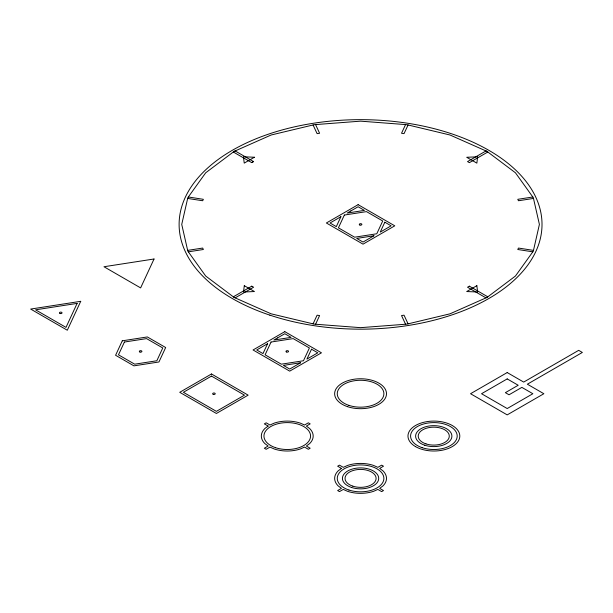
<?xml version="1.0" encoding="UTF-8"?>
<svg xmlns="http://www.w3.org/2000/svg" width="613" height="613" viewBox="0 0 613 613"><rect width="100%" height="100%" fill="white"/><g stroke="black" fill="none" stroke-linecap="round" stroke-linejoin="round"><path stroke-width="0.92" d="M313.074 323.856L317.105 315.182L319.603 315.565L315.58 324.239M405.561 124.585L401.53 133.259L404.036 133.642L408.066 124.968M233.599 151.794L205.7 172.789L187.831 197.685L181.739 224.412L187.831 251.131L205.7 276.034L234.12 297.42L271.153 313.825L314.285 324.139L360.567 327.656L406.856 324.139L449.988 313.825L487.021 297.42L515.441 276.034L533.31 251.131L539.402 224.412L533.31 197.685L515.441 172.789L487.021 151.403L449.988 134.998L406.856 124.684L360.567 121.159L314.285 124.684L271.153 134.998L234.787 151.105M251.636 162.575L253.468 161.518M187.662 250.388L202.681 248.058L203.355 249.506L188.329 251.828M532.812 196.988L517.786 199.317L518.46 200.757L533.479 198.436M188.329 196.988L203.355 199.317L202.681 200.757L187.662 198.436M533.479 250.388L518.46 248.058L517.786 249.506L532.812 251.828M315.58 124.585L319.603 133.259L317.105 133.642L313.074 124.968M408.066 323.856L404.036 315.182L401.53 315.565L405.561 324.239M244.288 285.681L243.499 292.003L254.449 291.543L244.288 285.681M477.642 156.821L476.853 163.142L466.692 157.273L477.642 156.821M77.123 303.397L65.989 327.388L35.569 309.826L77.123 303.397M80.724 301.32L67.307 330.231L30.65 309.067L80.724 301.32M154.039 258.993L140.622 287.903L103.965 266.739L154.039 258.993M122.293 340.813L115.589 355.272L133.918 365.854L158.951 361.976L165.663 347.525L147.335 336.943L122.293 340.813M124.408 342.039L118.478 354.82L134.691 364.183L156.836 360.758L162.767 347.969L146.561 338.614L124.408 342.039M267.59 343.694L262.992 353.601L256.717 349.977L267.59 343.694M271.046 342.039L265.107 354.82L281.321 364.183L303.466 360.758L309.404 347.969L293.19 338.614L271.046 342.039M340.905 216.711L336.307 226.618L330.032 222.994L340.905 216.711M344.36 215.048L338.422 227.837L354.636 237.2L376.78 233.768L382.719 220.986L366.505 211.623L344.36 215.048M311.519 349.195L306.921 359.095L317.795 352.812L311.519 349.195M384.834 222.205L380.236 232.112L391.109 225.829L384.834 222.205M234.066 151.373L233.346 152.016L251.713 162.621L253.544 161.564L235.185 150.959L234.066 151.373M469.374 286.171L467.543 287.229L485.91 297.834L487.741 296.776L469.374 286.171M268.126 426.066L264.808 428.571A25.922 14.965 0 0 0 264.808 443.536L268.126 446.034L264.341 448.226L266.18 449.283L269.965 447.092L274.295 449.015A25.922 14.965 0 0 0 300.217 449.015L304.546 447.092L308.331 449.283L310.163 448.226L306.377 446.034L309.703 443.536A25.922 14.965 0 0 0 309.703 428.571L306.377 426.066L310.163 423.882L308.331 422.824L304.546 425.008L300.217 423.093A25.922 14.965 0 0 0 274.295 423.093L269.965 425.008L266.18 422.824L264.341 423.882L268.126 426.066M341.449 468.401L338.123 470.899A25.922 14.965 0 0 0 338.123 485.864L341.449 488.362L337.656 490.553L339.495 491.611L343.28 489.419L347.609 491.342A25.922 14.965 0 0 0 373.532 491.342L377.861 489.419L381.646 491.611L383.485 490.553L379.692 488.362L383.018 485.864A25.922 14.965 0 0 0 383.018 470.899L379.692 468.401L383.485 466.209L381.646 465.152L377.861 467.336L373.532 465.42A25.922 14.965 0 0 0 347.609 465.42L343.28 467.336L339.495 465.152L337.656 466.209L341.449 468.401M350.774 210.987L347.188 213.063L364.413 210.397L358.115 206.75L350.774 210.987M373.93 235.76L363.026 242.066L356.735 238.419L373.93 235.76M277.459 337.97L273.873 340.046L291.098 337.388L284.8 333.733L277.459 337.97M300.615 362.75L289.711 369.049L283.421 365.409L300.615 362.75M254.395 157.242L244.235 163.112L243.445 156.79L254.395 157.242M358.115 204.665L326.369 222.994L363.026 244.158L394.772 225.829L358.115 204.665M251.767 286.171L233.4 296.776L235.231 297.834L253.598 287.229L251.767 286.171M485.91 150.99L467.543 161.594L469.374 162.652L487.741 152.047L485.91 150.99M211.485 373.976L179.739 392.305L216.397 413.469L248.142 395.14L211.485 373.976M284.8 331.648L253.054 349.977L289.711 371.141L321.457 352.812L284.8 331.648M211.485 376.091L183.402 392.305L216.397 411.354L244.472 395.14L211.485 376.091M476.853 285.681L466.692 291.543L477.642 292.003L476.853 285.681M507.204 372.558L470.546 393.722L507.204 414.886L543.861 393.722L527.364 384.198L582.35 352.452L578.687 350.337L523.701 382.083L507.204 372.558M507.204 378.911L481.542 393.722L507.204 408.542L532.866 393.722L521.862 387.378L509.035 394.78L505.365 392.665L518.2 385.255L507.204 378.911M415.56 446.632A25.922 14.965 0 0 0 458.922 439.927A25.922 14.965 0 0 0 427.177 421.598A25.922 14.965 0 0 0 415.56 446.632M422.234 447.705A23.309 13.455 0 0 0 457.191 436.05A23.309 13.455 0 0 0 422.234 424.403A23.309 13.455 0 0 0 422.234 447.705M424.686 445.199A18.145 10.475 0 0 0 451.904 436.127A18.145 10.475 0 0 0 424.686 427.054A18.145 10.475 0 0 0 424.686 445.199M425.989 443.896A15.532 8.965 0 0 0 449.283 436.127A15.532 8.965 0 0 0 425.989 428.364A15.532 8.965 0 0 0 425.989 443.896M347.609 406.687A25.922 14.965 0 0 0 386.489 393.722A25.922 14.965 0 0 0 347.609 380.765A25.922 14.965 0 0 0 347.609 406.687M348.92 405.377A23.309 13.455 0 0 0 383.876 393.722A23.309 13.455 0 0 0 348.92 382.068A23.309 13.455 0 0 0 348.92 405.377M348.92 490.032A23.309 13.455 0 0 0 383.876 478.378A23.309 13.455 0 0 0 348.92 466.731A23.309 13.455 0 0 0 348.92 490.032M351.494 487.45A18.145 10.475 0 0 0 378.711 478.378A18.145 10.475 0 0 0 351.494 469.305A18.145 10.475 0 0 0 351.494 487.45M352.804 486.147A15.532 8.965 0 0 0 376.098 478.378A15.532 8.965 0 0 0 352.804 470.615A15.532 8.965 0 0 0 352.804 486.147M275.605 447.705A23.309 13.455 0 0 0 310.561 436.05A23.309 13.455 0 0 0 275.605 424.403A23.309 13.455 0 0 0 275.605 447.705M269.85 315.136A181.448 104.754 0 0 0 542.015 224.412A181.448 104.754 0 0 0 269.85 133.688A181.448 104.754 0 0 0 269.85 315.136M359.923 225.055A1.295 0.751 0 0 0 361.869 224.412A1.295 0.751 0 0 0 359.923 223.76A1.295 0.751 0 0 0 359.923 225.055M286.34 351.923A1.295 0.751 0 0 0 288.508 351.586A1.295 0.751 0 0 0 286.922 350.674A1.295 0.751 0 0 0 286.34 351.923M213.293 394.374A1.295 0.751 0 0 0 215.232 393.722A1.295 0.751 0 0 0 213.293 393.079A1.295 0.751 0 0 0 213.293 394.374M139.979 352.046A1.295 0.751 0 0 0 141.917 351.395A1.295 0.751 0 0 0 139.979 350.751A1.295 0.751 0 0 0 139.979 352.046M60.089 313.511A1.295 0.751 0 0 0 62.036 312.86A1.295 0.751 0 0 0 60.089 312.209A1.295 0.751 0 0 0 60.089 313.511"/></g></svg>
